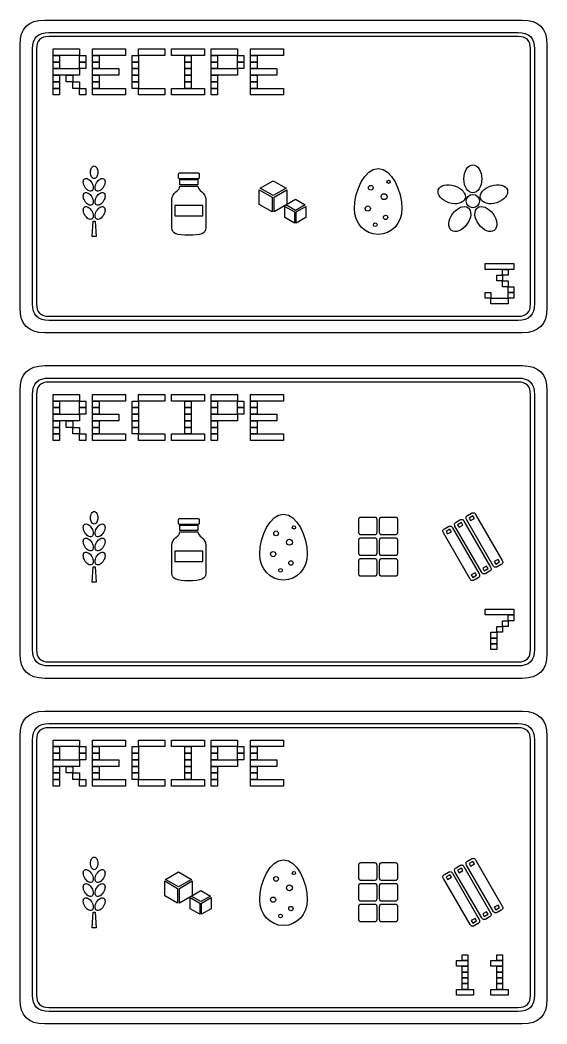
# Model space of a CAD drawing. Extents: x 4 to 272, y 4 to 252.
# Drawn here: x 140 to 204, y 130 to 252 of the extents above; entities that cross this region are included whole.
import ezdxf

# ---------------------------------------------------------------- set-up
doc = ezdxf.new("R2010")
doc.units = 0
doc.layers.add('CUT', color=1, linetype='CONTINUOUS')
doc.layers.add('RASTER', color=7, linetype='CONTINUOUS')

msp = doc.modelspace()

# ---------------------------------------------------------------- linework, layer by layer
at = {"layer": 'CUT'}
for points in [[(140, 249), (140.047, 249.703), (140.188, 250.313), (140.422, 250.828), (140.75, 251.25), (141.172, 251.578), (141.688, 251.813), (142.297, 251.953), (143, 252), (201, 252), (201.703, 251.953), (202.313, 251.813), (202.828, 251.578), (203.25, 251.25), (203.578, 250.828), (203.813, 250.313), (203.953, 249.703), (204, 249), (204, 217), (203.953, 216.297), (203.813, 215.688), (203.578, 215.172), (203.25, 214.75), (202.828, 214.422), (202.313, 214.188), (201.703, 214.047), (201, 214), (143, 214), (142.297, 214.047), (141.688, 214.188), (141.172, 214.422), (140.75, 214.75), (140.422, 215.172), (140.188, 215.688), (140.047, 216.297), (140, 217)], [(140, 207), (140.047, 207.703), (140.188, 208.313), (140.422, 208.828), (140.75, 209.25), (141.172, 209.578), (141.688, 209.813), (142.297, 209.953), (143, 210), (201, 210), (201.703, 209.953), (202.313, 209.813), (202.828, 209.578), (203.25, 209.25), (203.578, 208.828), (203.813, 208.313), (203.953, 207.703), (204, 207), (204, 175), (203.953, 174.297), (203.813, 173.688), (203.578, 173.172), (203.25, 172.75), (202.828, 172.422), (202.313, 172.188), (201.703, 172.047), (201, 172), (143, 172), (142.297, 172.047), (141.688, 172.188), (141.172, 172.422), (140.75, 172.75), (140.422, 173.172), (140.188, 173.688), (140.047, 174.297), (140, 175)], [(140, 165), (140.047, 165.703), (140.188, 166.313), (140.422, 166.828), (140.75, 167.25), (141.172, 167.578), (141.688, 167.813), (142.297, 167.953), (143, 168), (201, 168), (201.703, 167.953), (202.313, 167.813), (202.828, 167.578), (203.25, 167.25), (203.578, 166.828), (203.813, 166.313), (203.953, 165.703), (204, 165), (204, 133), (203.953, 132.297), (203.813, 131.688), (203.578, 131.172), (203.25, 130.75), (202.828, 130.422), (202.313, 130.188), (201.703, 130.047), (201, 130), (143, 130), (142.297, 130.047), (141.688, 130.188), (141.172, 130.422), (140.75, 130.75), (140.422, 131.172), (140.188, 131.688), (140.047, 132.297), (140, 133)]]:
    msp.add_lwpolyline(points, close=True, dxfattribs=at)
at = {"layer": 'RASTER'}
for points in [[(141.5, 248.5), (141.531, 248.969), (141.625, 249.375), (141.781, 249.719), (142, 250), (142.281, 250.219), (142.625, 250.375), (143.031, 250.469), (143.5, 250.5), (200.5, 250.5), (200.969, 250.469), (201.375, 250.375), (201.719, 250.219), (202, 250), (202.219, 249.719), (202.375, 249.375), (202.469, 248.969), (202.5, 248.5), (202.5, 217.5), (202.469, 217.031), (202.375, 216.625), (202.219, 216.281), (202, 216), (201.719, 215.781), (201.375, 215.625), (200.969, 215.531), (200.5, 215.5), (143.5, 215.5), (143.031, 215.531), (142.625, 215.625), (142.281, 215.781), (142, 216), (141.781, 216.281), (141.625, 216.625), (141.531, 217.031), (141.5, 217.5)], [(142, 248.5), (142, 217.5), (142.023, 217.148), (142.094, 216.844), (142.211, 216.586), (142.375, 216.375), (142.586, 216.211), (142.844, 216.094), (143.148, 216.023), (143.5, 216), (200.5, 216), (200.852, 216.023), (201.156, 216.094), (201.414, 216.211), (201.625, 216.375), (201.789, 216.586), (201.906, 216.844), (201.977, 217.148), (202, 217.5), (202, 248.5), (201.977, 248.852), (201.906, 249.156), (201.789, 249.414), (201.625, 249.625), (201.414, 249.789), (201.156, 249.906), (200.852, 249.977), (200.5, 250), (143.5, 250), (143.148, 249.977), (142.844, 249.906), (142.586, 249.789), (142.375, 249.625), (142.211, 249.414), (142.094, 249.156), (142.023, 248.852), (142, 248.5)], [(144, 248.5), (147.2, 248.5), (147.2, 247.7), (144, 247.7)], [(144, 247.7), (144.8, 247.7), (144.8, 246.9), (144, 246.9)], [(147.2, 247.7), (148, 247.7), (148, 246.9), (147.2, 246.9)], [(148.8, 248.5), (152.8, 248.5), (152.8, 247.7), (148.8, 247.7)], [(148.8, 247.7), (149.6, 247.7), (149.6, 246.9), (148.8, 246.9)], [(153.6, 247.7), (154.4, 247.7), (154.4, 246.9), (153.6, 246.9)], [(154.4, 248.5), (157.6, 248.5), (157.6, 247.7), (154.4, 247.7)], [(158.4, 248.5), (162.4, 248.5), (162.4, 247.7), (158.4, 247.7)], [(160, 247.7), (160.8, 247.7), (160.8, 246.9), (160, 246.9)], [(163.2, 248.5), (166.4, 248.5), (166.4, 247.7), (163.2, 247.7)], [(163.2, 247.7), (164, 247.7), (164, 246.9), (163.2, 246.9)], [(166.4, 247.7), (167.2, 247.7), (167.2, 246.9), (166.4, 246.9)], [(168, 248.5), (172, 248.5), (172, 247.7), (168, 247.7)], [(168, 247.7), (168.8, 247.7), (168.8, 246.9), (168, 246.9)], [(144, 246.9), (144.8, 246.9), (144.8, 246.1), (144, 246.1)], [(147.2, 246.9), (148, 246.9), (148, 246.1), (147.2, 246.1)], [(148.8, 246.9), (149.6, 246.9), (149.6, 246.1), (148.8, 246.1)], [(153.6, 246.9), (154.4, 246.9), (154.4, 246.1), (153.6, 246.1)], [(160, 246.9), (160.8, 246.9), (160.8, 246.1), (160, 246.1)], [(163.2, 246.9), (164, 246.9), (164, 246.1), (163.2, 246.1)], [(166.4, 246.9), (167.2, 246.9), (167.2, 246.1), (166.4, 246.1)], [(168, 246.9), (168.8, 246.9), (168.8, 246.1), (168, 246.1)], [(144, 246.1), (147.2, 246.1), (147.2, 245.3), (144, 245.3)], [(144, 245.3), (144.8, 245.3), (144.8, 244.5), (144, 244.5)], [(145.6, 245.3), (146.4, 245.3), (146.4, 244.5), (145.6, 244.5)], [(148.8, 246.1), (152, 246.1), (152, 245.3), (148.8, 245.3)], [(148.8, 245.3), (149.6, 245.3), (149.6, 244.5), (148.8, 244.5)], [(153.6, 246.1), (154.4, 246.1), (154.4, 245.3), (153.6, 245.3)], [(153.6, 245.3), (154.4, 245.3), (154.4, 244.5), (153.6, 244.5)], [(160, 246.1), (160.8, 246.1), (160.8, 245.3), (160, 245.3)], [(160, 245.3), (160.8, 245.3), (160.8, 244.5), (160, 244.5)], [(163.2, 246.1), (166.4, 246.1), (166.4, 245.3), (163.2, 245.3)], [(163.2, 245.3), (164, 245.3), (164, 244.5), (163.2, 244.5)], [(168, 246.1), (171.2, 246.1), (171.2, 245.3), (168, 245.3)], [(168, 245.3), (168.8, 245.3), (168.8, 244.5), (168, 244.5)], [(144, 244.5), (144.8, 244.5), (144.8, 243.7), (144, 243.7)], [(146.4, 244.5), (147.2, 244.5), (147.2, 243.7), (146.4, 243.7)], [(148.8, 244.5), (149.6, 244.5), (149.6, 243.7), (148.8, 243.7)], [(153.6, 244.5), (154.4, 244.5), (154.4, 243.7), (153.6, 243.7)], [(160, 244.5), (160.8, 244.5), (160.8, 243.7), (160, 243.7)], [(163.2, 244.5), (164, 244.5), (164, 243.7), (163.2, 243.7)], [(168, 244.5), (168.8, 244.5), (168.8, 243.7), (168, 243.7)], [(144, 243.7), (144.8, 243.7), (144.8, 242.9), (144, 242.9)], [(147.2, 243.7), (148, 243.7), (148, 242.9), (147.2, 242.9)], [(148.8, 243.7), (152.8, 243.7), (152.8, 242.9), (148.8, 242.9)], [(154.4, 243.7), (157.6, 243.7), (157.6, 242.9), (154.4, 242.9)], [(158.4, 243.7), (162.4, 243.7), (162.4, 242.9), (158.4, 242.9)], [(163.2, 243.7), (164, 243.7), (164, 242.9), (163.2, 242.9)], [(168, 243.7), (172, 243.7), (172, 242.9), (168, 242.9)], [(149.45, 233.51), (149.441, 233.356), (149.415, 233.212), (149.373, 233.082), (149.318, 232.969), (149.252, 232.876), (149.175, 232.805), (149.091, 232.761), (149, 232.745), (148.909, 232.761), (148.825, 232.805), (148.748, 232.876), (148.682, 232.969), (148.627, 233.082), (148.585, 233.212), (148.559, 233.356), (148.55, 233.51), (148.559, 233.664), (148.585, 233.808), (148.627, 233.938), (148.682, 234.051), (148.748, 234.144), (148.825, 234.215), (148.909, 234.259), (149, 234.275), (149.091, 234.259), (149.175, 234.215), (149.252, 234.144), (149.318, 234.051), (149.373, 233.938), (149.415, 233.808), (149.441, 233.664), (149.45, 233.51)], [(196.08, 232.7), (196.058, 232.355), (195.995, 232.034), (195.896, 231.744), (195.764, 231.491), (195.604, 231.282), (195.42, 231.124), (195.218, 231.025), (195, 230.99), (194.782, 231.025), (194.58, 231.124), (194.396, 231.282), (194.236, 231.491), (194.104, 231.744), (194.005, 232.034), (193.942, 232.355), (193.92, 232.7), (193.942, 233.045), (194.005, 233.366), (194.104, 233.656), (194.236, 233.909), (194.396, 234.118), (194.58, 234.276), (194.782, 234.375), (195, 234.41), (195.218, 234.375), (195.42, 234.276), (195.604, 234.118), (195.764, 233.909), (195.896, 233.656), (195.995, 233.366), (196.058, 233.045), (196.08, 232.7)], [(159.24, 233.24), (159.243, 233.282), (159.251, 233.319), (159.265, 233.35), (159.285, 233.375), (159.31, 233.395), (159.341, 233.409), (159.378, 233.417), (159.42, 233.42), (161.58, 233.42), (161.622, 233.417), (161.659, 233.409), (161.69, 233.395), (161.715, 233.375), (161.735, 233.35), (161.749, 233.319), (161.757, 233.282), (161.76, 233.24), (161.76, 232.88), (161.757, 232.838), (161.749, 232.801), (161.735, 232.77), (161.715, 232.745), (161.69, 232.725), (161.659, 232.711), (161.622, 232.703), (161.58, 232.7), (159.42, 232.7), (159.378, 232.703), (159.341, 232.711), (159.31, 232.725), (159.285, 232.745), (159.265, 232.77), (159.251, 232.801), (159.243, 232.838), (159.24, 232.88)], [(183.5, 233.96), (184.089, 233.84), (184.633, 233.504), (185.123, 232.992), (185.548, 232.34), (185.896, 231.587), (186.158, 230.771), (186.323, 229.929), (186.38, 229.1), (186.323, 228.448), (186.158, 227.848), (185.896, 227.312), (185.548, 226.85), (185.123, 226.472), (184.633, 226.189), (184.089, 226.012), (183.5, 225.95), (182.911, 226.012), (182.367, 226.189), (181.877, 226.472), (181.453, 226.85), (181.104, 227.312), (180.842, 227.848), (180.677, 228.448), (180.62, 229.1), (180.677, 229.929), (180.842, 230.771), (181.104, 231.587), (181.453, 232.34), (181.877, 232.992), (182.367, 233.504), (182.911, 233.84), (183.5, 233.96)], [(148.709, 232.228), (148.786, 232.073), (148.841, 231.92), (148.874, 231.771), (148.885, 231.631), (148.874, 231.504), (148.841, 231.394), (148.785, 231.304), (148.708, 231.24), (148.612, 231.205), (148.507, 231.201), (148.395, 231.228), (148.279, 231.281), (148.164, 231.361), (148.051, 231.464), (147.946, 231.588), (147.851, 231.733), (147.774, 231.887), (147.719, 232.04), (147.686, 232.189), (147.675, 232.329), (147.686, 232.456), (147.719, 232.566), (147.775, 232.656), (147.853, 232.72), (147.948, 232.755), (148.053, 232.759), (148.165, 232.732), (148.281, 232.679), (148.396, 232.599), (148.509, 232.496), (148.614, 232.372), (148.709, 232.228)], [(150.149, 231.733), (150.054, 231.588), (149.949, 231.464), (149.836, 231.361), (149.721, 231.281), (149.605, 231.228), (149.493, 231.201), (149.388, 231.205), (149.293, 231.24), (149.215, 231.304), (149.159, 231.394), (149.126, 231.504), (149.115, 231.631), (149.126, 231.771), (149.159, 231.92), (149.214, 232.073), (149.291, 232.228), (149.386, 232.372), (149.491, 232.496), (149.604, 232.599), (149.719, 232.679), (149.835, 232.732), (149.947, 232.759), (150.052, 232.755), (150.148, 232.72), (150.225, 232.656), (150.281, 232.566), (150.314, 232.456), (150.325, 232.329), (150.314, 232.189), (150.281, 232.04), (150.226, 231.887), (150.149, 231.733)], [(159.42, 231.8), (161.58, 231.8), (161.623, 231.612), (161.735, 231.446), (161.893, 231.287), (162.075, 231.125), (162.257, 230.946), (162.415, 230.737), (162.527, 230.486), (162.57, 230.18), (162.57, 226.76), (162.54, 226.515), (162.449, 226.316), (162.295, 226.159), (162.075, 226.04), (161.788, 225.955), (161.431, 225.899), (161.002, 225.869), (160.5, 225.86), (159.998, 225.869), (159.569, 225.899), (159.212, 225.955), (158.925, 226.04), (158.705, 226.159), (158.551, 226.316), (158.46, 226.515), (158.43, 226.76), (158.43, 230.18), (158.473, 230.486), (158.585, 230.737), (158.743, 230.946), (158.925, 231.125), (159.107, 231.287), (159.265, 231.446), (159.377, 231.612), (159.42, 231.8)], [(159.42, 232.61), (161.58, 232.61), (161.58, 231.98), (159.42, 231.98)], [(170.74, 232.466), (172.306, 231.566), (170.74, 230.666), (169.174, 231.566)], [(192.766, 231.861), (193.087, 231.734), (193.373, 231.575), (193.618, 231.391), (193.818, 231.187), (193.967, 230.97), (194.061, 230.747), (194.093, 230.524), (194.058, 230.306), (193.958, 230.11), (193.801, 229.948), (193.594, 229.822), (193.346, 229.734), (193.065, 229.687), (192.758, 229.682), (192.433, 229.722), (192.098, 229.807), (191.777, 229.935), (191.492, 230.094), (191.246, 230.278), (191.046, 230.482), (190.897, 230.698), (190.804, 230.921), (190.772, 231.145), (190.806, 231.363), (190.906, 231.559), (191.064, 231.721), (191.27, 231.847), (191.518, 231.934), (191.8, 231.982), (192.107, 231.986), (192.431, 231.947), (192.766, 231.861)], [(197.902, 229.807), (197.567, 229.722), (197.242, 229.682), (196.935, 229.687), (196.654, 229.734), (196.406, 229.822), (196.199, 229.948), (196.042, 230.11), (195.942, 230.306), (195.907, 230.524), (195.939, 230.747), (196.033, 230.97), (196.182, 231.187), (196.382, 231.391), (196.627, 231.575), (196.913, 231.734), (197.234, 231.861), (197.569, 231.947), (197.893, 231.986), (198.2, 231.982), (198.482, 231.934), (198.73, 231.847), (198.936, 231.721), (199.094, 231.559), (199.194, 231.363), (199.228, 231.145), (199.196, 230.921), (199.103, 230.698), (198.954, 230.482), (198.754, 230.278), (198.508, 230.094), (198.223, 229.935), (197.902, 229.807)], [(148.709, 230.517), (148.786, 230.363), (148.841, 230.21), (148.874, 230.061), (148.885, 229.921), (148.874, 229.794), (148.841, 229.684), (148.785, 229.594), (148.708, 229.53), (148.612, 229.495), (148.507, 229.491), (148.395, 229.518), (148.279, 229.571), (148.164, 229.651), (148.051, 229.754), (147.946, 229.878), (147.851, 230.023), (147.774, 230.177), (147.719, 230.33), (147.686, 230.479), (147.675, 230.619), (147.686, 230.746), (147.719, 230.856), (147.775, 230.946), (147.853, 231.01), (147.948, 231.045), (148.053, 231.049), (148.165, 231.022), (148.281, 230.969), (148.396, 230.889), (148.509, 230.786), (148.614, 230.662), (148.709, 230.517)], [(150.149, 230.023), (150.054, 229.878), (149.949, 229.754), (149.836, 229.651), (149.721, 229.571), (149.605, 229.518), (149.493, 229.491), (149.388, 229.495), (149.293, 229.53), (149.215, 229.594), (149.159, 229.684), (149.126, 229.794), (149.115, 229.921), (149.126, 230.061), (149.159, 230.21), (149.214, 230.363), (149.291, 230.517), (149.386, 230.662), (149.491, 230.786), (149.604, 230.889), (149.719, 230.969), (149.835, 231.022), (149.947, 231.049), (150.052, 231.045), (150.148, 231.01), (150.225, 230.946), (150.281, 230.856), (150.314, 230.746), (150.325, 230.619), (150.314, 230.479), (150.281, 230.33), (150.226, 230.177), (150.149, 230.023)], [(169.064, 231.377), (170.63, 230.477), (170.63, 228.677), (169.064, 229.577)], [(170.85, 230.477), (172.416, 231.377), (172.416, 229.577), (170.85, 228.677)], [(158.79, 229.46), (158.79, 228.2), (162.21, 228.2), (162.21, 229.46), (158.79, 229.46)], [(173.44, 230.216), (174.615, 229.541), (173.44, 228.866), (172.266, 229.541)], [(148.709, 228.808), (148.786, 228.653), (148.841, 228.5), (148.874, 228.351), (148.885, 228.211), (148.874, 228.084), (148.841, 227.974), (148.785, 227.884), (148.708, 227.82), (148.612, 227.785), (148.507, 227.781), (148.395, 227.808), (148.279, 227.861), (148.164, 227.941), (148.051, 228.044), (147.946, 228.168), (147.851, 228.313), (147.774, 228.467), (147.719, 228.62), (147.686, 228.769), (147.675, 228.909), (147.686, 229.036), (147.719, 229.146), (147.775, 229.236), (147.853, 229.3), (147.948, 229.335), (148.053, 229.339), (148.165, 229.312), (148.281, 229.259), (148.396, 229.179), (148.509, 229.076), (148.614, 228.952), (148.709, 228.808)], [(150.149, 228.313), (150.054, 228.168), (149.949, 228.044), (149.836, 227.941), (149.721, 227.861), (149.605, 227.808), (149.493, 227.781), (149.388, 227.785), (149.293, 227.82), (149.215, 227.884), (149.159, 227.974), (149.126, 228.084), (149.115, 228.211), (149.126, 228.351), (149.159, 228.5), (149.214, 228.653), (149.291, 228.808), (149.386, 228.952), (149.491, 229.076), (149.604, 229.179), (149.719, 229.259), (149.835, 229.312), (149.947, 229.339), (150.052, 229.335), (150.148, 229.3), (150.225, 229.236), (150.281, 229.146), (150.314, 229.036), (150.325, 228.909), (150.314, 228.769), (150.281, 228.62), (150.226, 228.467), (150.149, 228.313)], [(172.156, 229.352), (173.33, 228.677), (173.33, 227.327), (172.156, 228.002)], [(173.55, 228.677), (174.724, 229.352), (174.724, 228.002), (173.55, 227.327)], [(192.539, 228.45), (192.76, 228.716), (192.999, 228.939), (193.25, 229.116), (193.506, 229.243), (193.758, 229.318), (193.999, 229.337), (194.222, 229.299), (194.418, 229.199), (194.574, 229.043), (194.679, 228.843), (194.735, 228.608), (194.742, 228.345), (194.699, 228.063), (194.609, 227.769), (194.472, 227.473), (194.287, 227.181), (194.066, 226.915), (193.827, 226.692), (193.576, 226.516), (193.32, 226.389), (193.068, 226.314), (192.827, 226.294), (192.604, 226.332), (192.408, 226.432), (192.252, 226.588), (192.147, 226.788), (192.091, 227.023), (192.084, 227.286), (192.126, 227.569), (192.217, 227.862), (192.354, 228.159), (192.539, 228.45)], [(195.713, 227.181), (195.528, 227.473), (195.391, 227.769), (195.301, 228.063), (195.258, 228.345), (195.265, 228.608), (195.321, 228.843), (195.426, 229.043), (195.582, 229.199), (195.778, 229.299), (196.001, 229.337), (196.242, 229.318), (196.494, 229.243), (196.75, 229.116), (197.001, 228.939), (197.24, 228.716), (197.461, 228.45), (197.646, 228.159), (197.783, 227.862), (197.874, 227.569), (197.916, 227.286), (197.909, 227.023), (197.853, 226.788), (197.748, 226.588), (197.592, 226.432), (197.396, 226.332), (197.173, 226.294), (196.932, 226.314), (196.68, 226.389), (196.424, 226.516), (196.173, 226.692), (195.934, 226.915), (195.713, 227.181)], [(148.865, 227.57), (149.135, 227.57), (149.225, 225.68), (148.775, 225.68)], [(196.5, 222.4), (200, 222.4), (200, 221.7), (196.5, 221.7)], [(197.9, 221), (198.6, 221), (198.6, 220.3), (197.9, 220.3)], [(198.6, 221.7), (199.3, 221.7), (199.3, 221), (198.6, 221)], [(198.6, 220.3), (199.3, 220.3), (199.3, 219.6), (198.6, 219.6)], [(199.3, 219.6), (200, 219.6), (200, 218.9), (199.3, 218.9)], [(196.5, 218.9), (197.2, 218.9), (197.2, 218.2), (196.5, 218.2)], [(199.3, 218.9), (200, 218.9), (200, 218.2), (199.3, 218.2)], [(197.2, 218.2), (199.3, 218.2), (199.3, 217.5), (197.2, 217.5)], [(141.5, 206.5), (141.531, 206.969), (141.625, 207.375), (141.781, 207.719), (142, 208), (142.281, 208.219), (142.625, 208.375), (143.031, 208.469), (143.5, 208.5), (200.5, 208.5), (200.969, 208.469), (201.375, 208.375), (201.719, 208.219), (202, 208), (202.219, 207.719), (202.375, 207.375), (202.469, 206.969), (202.5, 206.5), (202.5, 175.5), (202.469, 175.031), (202.375, 174.625), (202.219, 174.281), (202, 174), (201.719, 173.781), (201.375, 173.625), (200.969, 173.531), (200.5, 173.5), (143.5, 173.5), (143.031, 173.531), (142.625, 173.625), (142.281, 173.781), (142, 174), (141.781, 174.281), (141.625, 174.625), (141.531, 175.031), (141.5, 175.5)], [(142, 206.5), (142, 175.5), (142.023, 175.148), (142.094, 174.844), (142.211, 174.586), (142.375, 174.375), (142.586, 174.211), (142.844, 174.094), (143.148, 174.023), (143.5, 174), (200.5, 174), (200.852, 174.023), (201.156, 174.094), (201.414, 174.211), (201.625, 174.375), (201.789, 174.586), (201.906, 174.844), (201.977, 175.148), (202, 175.5), (202, 206.5), (201.977, 206.852), (201.906, 207.156), (201.789, 207.414), (201.625, 207.625), (201.414, 207.789), (201.156, 207.906), (200.852, 207.977), (200.5, 208), (143.5, 208), (143.148, 207.977), (142.844, 207.906), (142.586, 207.789), (142.375, 207.625), (142.211, 207.414), (142.094, 207.156), (142.023, 206.852), (142, 206.5)], [(144, 206.5), (147.2, 206.5), (147.2, 205.7), (144, 205.7)], [(148.8, 206.5), (152.8, 206.5), (152.8, 205.7), (148.8, 205.7)], [(154.4, 206.5), (157.6, 206.5), (157.6, 205.7), (154.4, 205.7)], [(158.4, 206.5), (162.4, 206.5), (162.4, 205.7), (158.4, 205.7)], [(163.2, 206.5), (166.4, 206.5), (166.4, 205.7), (163.2, 205.7)], [(168, 206.5), (172, 206.5), (172, 205.7), (168, 205.7)], [(144, 205.7), (144.8, 205.7), (144.8, 204.9), (144, 204.9)], [(147.2, 205.7), (148, 205.7), (148, 204.9), (147.2, 204.9)], [(148.8, 205.7), (149.6, 205.7), (149.6, 204.9), (148.8, 204.9)], [(153.6, 205.7), (154.4, 205.7), (154.4, 204.9), (153.6, 204.9)], [(160, 205.7), (160.8, 205.7), (160.8, 204.9), (160, 204.9)], [(163.2, 205.7), (164, 205.7), (164, 204.9), (163.2, 204.9)], [(166.4, 205.7), (167.2, 205.7), (167.2, 204.9), (166.4, 204.9)], [(168, 205.7), (168.8, 205.7), (168.8, 204.9), (168, 204.9)], [(144, 204.9), (144.8, 204.9), (144.8, 204.1), (144, 204.1)], [(144, 204.1), (147.2, 204.1), (147.2, 203.3), (144, 203.3)], [(147.2, 204.9), (148, 204.9), (148, 204.1), (147.2, 204.1)], [(148.8, 204.9), (149.6, 204.9), (149.6, 204.1), (148.8, 204.1)], [(148.8, 204.1), (152, 204.1), (152, 203.3), (148.8, 203.3)], [(153.6, 204.9), (154.4, 204.9), (154.4, 204.1), (153.6, 204.1)], [(153.6, 204.1), (154.4, 204.1), (154.4, 203.3), (153.6, 203.3)], [(160, 204.9), (160.8, 204.9), (160.8, 204.1), (160, 204.1)], [(160, 204.1), (160.8, 204.1), (160.8, 203.3), (160, 203.3)], [(163.2, 204.9), (164, 204.9), (164, 204.1), (163.2, 204.1)], [(163.2, 204.1), (166.4, 204.1), (166.4, 203.3), (163.2, 203.3)], [(166.4, 204.9), (167.2, 204.9), (167.2, 204.1), (166.4, 204.1)], [(168, 204.9), (168.8, 204.9), (168.8, 204.1), (168, 204.1)], [(168, 204.1), (171.2, 204.1), (171.2, 203.3), (168, 203.3)], [(144, 203.3), (144.8, 203.3), (144.8, 202.5), (144, 202.5)], [(145.6, 203.3), (146.4, 203.3), (146.4, 202.5), (145.6, 202.5)], [(148.8, 203.3), (149.6, 203.3), (149.6, 202.5), (148.8, 202.5)], [(153.6, 203.3), (154.4, 203.3), (154.4, 202.5), (153.6, 202.5)], [(160, 203.3), (160.8, 203.3), (160.8, 202.5), (160, 202.5)], [(163.2, 203.3), (164, 203.3), (164, 202.5), (163.2, 202.5)], [(168, 203.3), (168.8, 203.3), (168.8, 202.5), (168, 202.5)], [(144, 202.5), (144.8, 202.5), (144.8, 201.7), (144, 201.7)], [(144, 201.7), (144.8, 201.7), (144.8, 200.9), (144, 200.9)], [(146.4, 202.5), (147.2, 202.5), (147.2, 201.7), (146.4, 201.7)], [(147.2, 201.7), (148, 201.7), (148, 200.9), (147.2, 200.9)], [(148.8, 202.5), (149.6, 202.5), (149.6, 201.7), (148.8, 201.7)], [(148.8, 201.7), (152.8, 201.7), (152.8, 200.9), (148.8, 200.9)], [(153.6, 202.5), (154.4, 202.5), (154.4, 201.7), (153.6, 201.7)], [(154.4, 201.7), (157.6, 201.7), (157.6, 200.9), (154.4, 200.9)], [(158.4, 201.7), (162.4, 201.7), (162.4, 200.9), (158.4, 200.9)], [(160, 202.5), (160.8, 202.5), (160.8, 201.7), (160, 201.7)], [(163.2, 202.5), (164, 202.5), (164, 201.7), (163.2, 201.7)], [(163.2, 201.7), (164, 201.7), (164, 200.9), (163.2, 200.9)], [(168, 202.5), (168.8, 202.5), (168.8, 201.7), (168, 201.7)], [(168, 201.7), (172, 201.7), (172, 200.9), (168, 200.9)], [(149.45, 191.51), (149.441, 191.356), (149.415, 191.212), (149.373, 191.082), (149.318, 190.969), (149.252, 190.876), (149.175, 190.805), (149.091, 190.761), (149, 190.745), (148.909, 190.761), (148.825, 190.805), (148.748, 190.876), (148.682, 190.969), (148.627, 191.082), (148.585, 191.212), (148.559, 191.356), (148.55, 191.51), (148.559, 191.664), (148.585, 191.808), (148.627, 191.938), (148.682, 192.051), (148.748, 192.144), (148.825, 192.215), (148.909, 192.259), (149, 192.275), (149.091, 192.259), (149.175, 192.215), (149.252, 192.144), (149.318, 192.051), (149.373, 191.938), (149.415, 191.808), (149.441, 191.664), (149.45, 191.51)], [(172, 191.96), (172.589, 191.84), (173.133, 191.504), (173.623, 190.992), (174.048, 190.34), (174.396, 189.587), (174.658, 188.771), (174.823, 187.929), (174.88, 187.1), (174.823, 186.448), (174.658, 185.848), (174.396, 185.312), (174.048, 184.85), (173.623, 184.472), (173.133, 184.189), (172.589, 184.012), (172, 183.95), (171.411, 184.012), (170.867, 184.189), (170.377, 184.472), (169.953, 184.85), (169.604, 185.312), (169.342, 185.848), (169.177, 186.448), (169.12, 187.1), (169.177, 187.929), (169.342, 188.771), (169.604, 189.587), (169.953, 190.34), (170.377, 190.992), (170.867, 191.504), (171.411, 191.84), (172, 191.96)], [(181.16, 191.33), (181.164, 191.393), (181.177, 191.448), (181.198, 191.495), (181.228, 191.533), (181.265, 191.562), (181.312, 191.583), (181.367, 191.596), (181.43, 191.6), (183.05, 191.6), (183.113, 191.596), (183.168, 191.583), (183.215, 191.562), (183.253, 191.533), (183.282, 191.495), (183.303, 191.448), (183.316, 191.393), (183.32, 191.33), (183.32, 189.71), (183.316, 189.647), (183.303, 189.592), (183.282, 189.545), (183.252, 189.508), (183.215, 189.478), (183.168, 189.457), (183.113, 189.444), (183.05, 189.44), (181.43, 189.44), (181.367, 189.444), (181.312, 189.457), (181.265, 189.478), (181.228, 189.508), (181.198, 189.545), (181.177, 189.592), (181.164, 189.647), (181.16, 189.71)], [(183.68, 191.33), (183.684, 191.393), (183.697, 191.448), (183.718, 191.495), (183.748, 191.533), (183.785, 191.562), (183.832, 191.583), (183.887, 191.596), (183.95, 191.6), (185.57, 191.6), (185.633, 191.596), (185.688, 191.583), (185.735, 191.562), (185.772, 191.533), (185.802, 191.495), (185.823, 191.448), (185.836, 191.393), (185.84, 191.33), (185.84, 189.71), (185.836, 189.647), (185.823, 189.592), (185.802, 189.545), (185.773, 189.508), (185.735, 189.478), (185.688, 189.457), (185.633, 189.444), (185.57, 189.44), (183.95, 189.44), (183.887, 189.444), (183.832, 189.457), (183.785, 189.478), (183.748, 189.508), (183.718, 189.545), (183.697, 189.592), (183.684, 189.647), (183.68, 189.71)], [(194.237, 191.301), (194.2, 191.377), (194.178, 191.449), (194.172, 191.516), (194.18, 191.58), (194.204, 191.639), (194.244, 191.694), (194.299, 191.746), (194.369, 191.793), (194.837, 192.063), (194.913, 192.1), (194.984, 192.122), (195.052, 192.129), (195.116, 192.12), (195.175, 192.096), (195.23, 192.056), (195.281, 192.001), (195.329, 191.931), (198.569, 186.319), (198.606, 186.243), (198.628, 186.171), (198.634, 186.104), (198.626, 186.04), (198.601, 185.981), (198.562, 185.926), (198.507, 185.874), (198.437, 185.827), (197.969, 185.557), (197.893, 185.52), (197.821, 185.498), (197.754, 185.491), (197.69, 185.5), (197.631, 185.524), (197.576, 185.564), (197.524, 185.619), (197.477, 185.689)], [(194.549, 191.481), (194.729, 191.169), (195.197, 191.439), (195.017, 191.751), (194.549, 191.481)], [(148.709, 190.228), (148.786, 190.073), (148.841, 189.92), (148.874, 189.771), (148.885, 189.631), (148.874, 189.504), (148.841, 189.394), (148.785, 189.304), (148.708, 189.24), (148.612, 189.205), (148.507, 189.201), (148.395, 189.228), (148.279, 189.281), (148.164, 189.361), (148.051, 189.464), (147.946, 189.588), (147.851, 189.733), (147.774, 189.887), (147.719, 190.04), (147.686, 190.189), (147.675, 190.329), (147.686, 190.456), (147.719, 190.566), (147.775, 190.656), (147.853, 190.72), (147.948, 190.755), (148.053, 190.759), (148.165, 190.732), (148.281, 190.679), (148.396, 190.599), (148.509, 190.496), (148.614, 190.372), (148.709, 190.228)], [(150.149, 189.733), (150.054, 189.588), (149.949, 189.464), (149.836, 189.361), (149.721, 189.281), (149.605, 189.228), (149.493, 189.201), (149.388, 189.205), (149.293, 189.24), (149.215, 189.304), (149.159, 189.394), (149.126, 189.504), (149.115, 189.631), (149.126, 189.771), (149.159, 189.92), (149.214, 190.073), (149.291, 190.228), (149.386, 190.372), (149.491, 190.496), (149.604, 190.599), (149.719, 190.679), (149.835, 190.732), (149.947, 190.759), (150.052, 190.755), (150.148, 190.72), (150.225, 190.656), (150.281, 190.566), (150.314, 190.456), (150.325, 190.329), (150.314, 190.189), (150.281, 190.04), (150.226, 189.887), (150.149, 189.733)], [(159.24, 191.24), (159.243, 191.282), (159.251, 191.319), (159.265, 191.35), (159.285, 191.375), (159.31, 191.395), (159.341, 191.409), (159.378, 191.417), (159.42, 191.42), (161.58, 191.42), (161.622, 191.417), (161.659, 191.409), (161.69, 191.395), (161.715, 191.375), (161.735, 191.35), (161.749, 191.319), (161.757, 191.282), (161.76, 191.24), (161.76, 190.88), (161.757, 190.838), (161.749, 190.801), (161.735, 190.77), (161.715, 190.745), (161.69, 190.725), (161.659, 190.711), (161.622, 190.703), (161.58, 190.7), (159.42, 190.7), (159.378, 190.703), (159.341, 190.711), (159.31, 190.725), (159.285, 190.745), (159.265, 190.77), (159.251, 190.801), (159.243, 190.838), (159.24, 190.88)], [(159.42, 190.61), (161.58, 190.61), (161.58, 189.98), (159.42, 189.98)], [(191.431, 189.681), (191.394, 189.757), (191.372, 189.829), (191.366, 189.896), (191.374, 189.96), (191.399, 190.019), (191.438, 190.074), (191.493, 190.126), (191.563, 190.173), (192.031, 190.443), (192.107, 190.48), (192.179, 190.502), (192.246, 190.509), (192.31, 190.5), (192.369, 190.476), (192.424, 190.436), (192.476, 190.381), (192.523, 190.311), (195.763, 184.699), (195.8, 184.623), (195.822, 184.551), (195.828, 184.484), (195.82, 184.42), (195.796, 184.361), (195.756, 184.306), (195.701, 184.254), (195.631, 184.207), (195.163, 183.937), (195.087, 183.9), (195.016, 183.878), (194.948, 183.871), (194.884, 183.88), (194.825, 183.904), (194.77, 183.944), (194.719, 183.999), (194.671, 184.069)], [(192.834, 190.491), (192.797, 190.567), (192.775, 190.639), (192.769, 190.706), (192.777, 190.77), (192.802, 190.829), (192.841, 190.884), (192.896, 190.936), (192.966, 190.983), (193.434, 191.253), (193.51, 191.29), (193.581, 191.312), (193.649, 191.319), (193.713, 191.31), (193.772, 191.286), (193.827, 191.246), (193.879, 191.191), (193.926, 191.121), (197.166, 185.509), (197.203, 185.433), (197.225, 185.361), (197.231, 185.294), (197.223, 185.23), (197.198, 185.171), (197.159, 185.116), (197.104, 185.064), (197.034, 185.017), (196.566, 184.747), (196.49, 184.71), (196.419, 184.688), (196.351, 184.681), (196.287, 184.69), (196.228, 184.714), (196.173, 184.754), (196.121, 184.809), (196.074, 184.879)], [(193.146, 190.671), (193.326, 190.359), (193.794, 190.629), (193.614, 190.941), (193.146, 190.671)], [(159.42, 189.8), (161.58, 189.8), (161.623, 189.612), (161.735, 189.446), (161.893, 189.287), (162.075, 189.125), (162.257, 188.946), (162.415, 188.737), (162.527, 188.486), (162.57, 188.18), (162.57, 184.76), (162.54, 184.515), (162.449, 184.316), (162.295, 184.159), (162.075, 184.04), (161.788, 183.955), (161.431, 183.899), (161.002, 183.869), (160.5, 183.86), (159.998, 183.869), (159.569, 183.899), (159.212, 183.955), (158.925, 184.04), (158.705, 184.159), (158.551, 184.316), (158.46, 184.515), (158.43, 184.76), (158.43, 188.18), (158.473, 188.486), (158.585, 188.737), (158.743, 188.946), (158.925, 189.125), (159.107, 189.287), (159.265, 189.446), (159.377, 189.612), (159.42, 189.8)], [(191.743, 189.861), (191.923, 189.549), (192.391, 189.819), (192.211, 190.131), (191.743, 189.861)], [(148.709, 188.517), (148.786, 188.363), (148.841, 188.21), (148.874, 188.061), (148.885, 187.921), (148.874, 187.794), (148.841, 187.684), (148.785, 187.594), (148.708, 187.53), (148.612, 187.495), (148.507, 187.491), (148.395, 187.518), (148.279, 187.571), (148.164, 187.651), (148.051, 187.754), (147.946, 187.878), (147.851, 188.023), (147.774, 188.177), (147.719, 188.33), (147.686, 188.479), (147.675, 188.619), (147.686, 188.746), (147.719, 188.856), (147.775, 188.946), (147.853, 189.01), (147.948, 189.045), (148.053, 189.049), (148.165, 189.022), (148.281, 188.969), (148.396, 188.889), (148.509, 188.786), (148.614, 188.662), (148.709, 188.517)], [(150.149, 188.023), (150.054, 187.878), (149.949, 187.754), (149.836, 187.651), (149.721, 187.571), (149.605, 187.518), (149.493, 187.491), (149.388, 187.495), (149.293, 187.53), (149.215, 187.594), (149.159, 187.684), (149.126, 187.794), (149.115, 187.921), (149.126, 188.061), (149.159, 188.21), (149.214, 188.363), (149.291, 188.517), (149.386, 188.662), (149.491, 188.786), (149.604, 188.889), (149.719, 188.969), (149.835, 189.022), (149.947, 189.049), (150.052, 189.045), (150.148, 189.01), (150.225, 188.946), (150.281, 188.856), (150.314, 188.746), (150.325, 188.619), (150.314, 188.479), (150.281, 188.33), (150.226, 188.177), (150.149, 188.023)], [(181.16, 188.81), (181.164, 188.873), (181.177, 188.928), (181.198, 188.975), (181.228, 189.013), (181.265, 189.042), (181.312, 189.063), (181.367, 189.076), (181.43, 189.08), (183.05, 189.08), (183.113, 189.076), (183.168, 189.063), (183.215, 189.042), (183.253, 189.013), (183.282, 188.975), (183.303, 188.928), (183.316, 188.873), (183.32, 188.81), (183.32, 187.19), (183.316, 187.127), (183.303, 187.072), (183.282, 187.025), (183.252, 186.988), (183.215, 186.958), (183.168, 186.937), (183.113, 186.924), (183.05, 186.92), (181.43, 186.92), (181.367, 186.924), (181.312, 186.937), (181.265, 186.958), (181.228, 186.988), (181.198, 187.025), (181.177, 187.072), (181.164, 187.127), (181.16, 187.19)], [(183.68, 188.81), (183.684, 188.873), (183.697, 188.928), (183.718, 188.975), (183.748, 189.013), (183.785, 189.042), (183.832, 189.063), (183.887, 189.076), (183.95, 189.08), (185.57, 189.08), (185.633, 189.076), (185.688, 189.063), (185.735, 189.042), (185.772, 189.013), (185.802, 188.975), (185.823, 188.928), (185.836, 188.873), (185.84, 188.81), (185.84, 187.19), (185.836, 187.127), (185.823, 187.072), (185.802, 187.025), (185.773, 186.988), (185.735, 186.958), (185.688, 186.937), (185.633, 186.924), (185.57, 186.92), (183.95, 186.92), (183.887, 186.924), (183.832, 186.937), (183.785, 186.958), (183.748, 186.988), (183.718, 187.025), (183.697, 187.072), (183.684, 187.127), (183.68, 187.19)], [(148.709, 186.808), (148.786, 186.653), (148.841, 186.5), (148.874, 186.351), (148.885, 186.211), (148.874, 186.084), (148.841, 185.974), (148.785, 185.884), (148.708, 185.82), (148.612, 185.785), (148.507, 185.781), (148.395, 185.808), (148.279, 185.861), (148.164, 185.941), (148.051, 186.044), (147.946, 186.168), (147.851, 186.313), (147.774, 186.467), (147.719, 186.62), (147.686, 186.769), (147.675, 186.909), (147.686, 187.036), (147.719, 187.146), (147.775, 187.236), (147.853, 187.3), (147.948, 187.335), (148.053, 187.339), (148.165, 187.312), (148.281, 187.259), (148.396, 187.179), (148.509, 187.076), (148.614, 186.952), (148.709, 186.808)], [(150.149, 186.313), (150.054, 186.168), (149.949, 186.044), (149.836, 185.941), (149.721, 185.861), (149.605, 185.808), (149.493, 185.781), (149.388, 185.785), (149.293, 185.82), (149.215, 185.884), (149.159, 185.974), (149.126, 186.084), (149.115, 186.211), (149.126, 186.351), (149.159, 186.5), (149.214, 186.653), (149.291, 186.808), (149.386, 186.952), (149.491, 187.076), (149.604, 187.179), (149.719, 187.259), (149.835, 187.312), (149.947, 187.339), (150.052, 187.335), (150.148, 187.3), (150.225, 187.236), (150.281, 187.146), (150.314, 187.036), (150.325, 186.909), (150.314, 186.769), (150.281, 186.62), (150.226, 186.467), (150.149, 186.313)], [(158.79, 187.46), (158.79, 186.2), (162.21, 186.2), (162.21, 187.46), (158.79, 187.46)], [(148.865, 185.57), (149.135, 185.57), (149.225, 183.68), (148.775, 183.68)], [(181.16, 186.29), (181.164, 186.353), (181.177, 186.408), (181.198, 186.455), (181.228, 186.493), (181.265, 186.522), (181.312, 186.543), (181.367, 186.556), (181.43, 186.56), (183.05, 186.56), (183.113, 186.556), (183.168, 186.543), (183.215, 186.522), (183.253, 186.493), (183.282, 186.455), (183.303, 186.408), (183.316, 186.353), (183.32, 186.29), (183.32, 184.67), (183.316, 184.607), (183.303, 184.552), (183.282, 184.505), (183.252, 184.468), (183.215, 184.438), (183.168, 184.417), (183.113, 184.404), (183.05, 184.4), (181.43, 184.4), (181.367, 184.404), (181.312, 184.417), (181.265, 184.438), (181.228, 184.468), (181.198, 184.505), (181.177, 184.552), (181.164, 184.607), (181.16, 184.67)], [(183.68, 186.29), (183.684, 186.353), (183.697, 186.408), (183.718, 186.455), (183.748, 186.493), (183.785, 186.522), (183.832, 186.543), (183.887, 186.556), (183.95, 186.56), (185.57, 186.56), (185.633, 186.556), (185.688, 186.543), (185.735, 186.522), (185.772, 186.493), (185.802, 186.455), (185.823, 186.408), (185.836, 186.353), (185.84, 186.29), (185.84, 184.67), (185.836, 184.607), (185.823, 184.552), (185.802, 184.505), (185.773, 184.468), (185.735, 184.438), (185.688, 184.417), (185.633, 184.404), (185.57, 184.4), (183.95, 184.4), (183.887, 184.404), (183.832, 184.417), (183.785, 184.438), (183.748, 184.468), (183.718, 184.505), (183.697, 184.552), (183.684, 184.607), (183.68, 184.67)], [(196.206, 185.371), (196.386, 185.059), (196.854, 185.329), (196.674, 185.641), (196.206, 185.371)], [(197.609, 186.181), (197.789, 185.869), (198.257, 186.139), (198.077, 186.451), (197.609, 186.181)], [(194.803, 184.561), (194.983, 184.249), (195.451, 184.519), (195.271, 184.831), (194.803, 184.561)], [(196.5, 180.4), (200, 180.4), (200, 179.7), (196.5, 179.7)], [(199.3, 179.7), (200, 179.7), (200, 179), (199.3, 179)], [(197.9, 178.3), (198.6, 178.3), (198.6, 177.6), (197.9, 177.6)], [(198.6, 179), (199.3, 179), (199.3, 178.3), (198.6, 178.3)], [(197.2, 177.6), (197.9, 177.6), (197.9, 176.9), (197.2, 176.9)], [(197.2, 176.9), (197.9, 176.9), (197.9, 176.2), (197.2, 176.2)], [(197.2, 176.2), (197.9, 176.2), (197.9, 175.5), (197.2, 175.5)], [(141.5, 164.5), (141.531, 164.969), (141.625, 165.375), (141.781, 165.719), (142, 166), (142.281, 166.219), (142.625, 166.375), (143.031, 166.469), (143.5, 166.5), (200.5, 166.5), (200.969, 166.469), (201.375, 166.375), (201.719, 166.219), (202, 166), (202.219, 165.719), (202.375, 165.375), (202.469, 164.969), (202.5, 164.5), (202.5, 133.5), (202.469, 133.031), (202.375, 132.625), (202.219, 132.281), (202, 132), (201.719, 131.781), (201.375, 131.625), (200.969, 131.531), (200.5, 131.5), (143.5, 131.5), (143.031, 131.531), (142.625, 131.625), (142.281, 131.781), (142, 132), (141.781, 132.281), (141.625, 132.625), (141.531, 133.031), (141.5, 133.5)], [(142, 164.5), (142, 133.5), (142.023, 133.148), (142.094, 132.844), (142.211, 132.586), (142.375, 132.375), (142.586, 132.211), (142.844, 132.094), (143.148, 132.023), (143.5, 132), (200.5, 132), (200.852, 132.023), (201.156, 132.094), (201.414, 132.211), (201.625, 132.375), (201.789, 132.586), (201.906, 132.844), (201.977, 133.148), (202, 133.5), (202, 164.5), (201.977, 164.852), (201.906, 165.156), (201.789, 165.414), (201.625, 165.625), (201.414, 165.789), (201.156, 165.906), (200.852, 165.977), (200.5, 166), (143.5, 166), (143.148, 165.977), (142.844, 165.906), (142.586, 165.789), (142.375, 165.625), (142.211, 165.414), (142.094, 165.156), (142.023, 164.852), (142, 164.5)], [(144, 164.5), (147.2, 164.5), (147.2, 163.7), (144, 163.7)], [(144, 163.7), (144.8, 163.7), (144.8, 162.9), (144, 162.9)], [(147.2, 163.7), (148, 163.7), (148, 162.9), (147.2, 162.9)], [(148.8, 164.5), (152.8, 164.5), (152.8, 163.7), (148.8, 163.7)], [(148.8, 163.7), (149.6, 163.7), (149.6, 162.9), (148.8, 162.9)], [(153.6, 163.7), (154.4, 163.7), (154.4, 162.9), (153.6, 162.9)], [(154.4, 164.5), (157.6, 164.5), (157.6, 163.7), (154.4, 163.7)], [(158.4, 164.5), (162.4, 164.5), (162.4, 163.7), (158.4, 163.7)], [(160, 163.7), (160.8, 163.7), (160.8, 162.9), (160, 162.9)], [(163.2, 164.5), (166.4, 164.5), (166.4, 163.7), (163.2, 163.7)], [(163.2, 163.7), (164, 163.7), (164, 162.9), (163.2, 162.9)], [(166.4, 163.7), (167.2, 163.7), (167.2, 162.9), (166.4, 162.9)], [(168, 164.5), (172, 164.5), (172, 163.7), (168, 163.7)], [(168, 163.7), (168.8, 163.7), (168.8, 162.9), (168, 162.9)], [(144, 162.9), (144.8, 162.9), (144.8, 162.1), (144, 162.1)], [(147.2, 162.9), (148, 162.9), (148, 162.1), (147.2, 162.1)], [(148.8, 162.9), (149.6, 162.9), (149.6, 162.1), (148.8, 162.1)], [(153.6, 162.9), (154.4, 162.9), (154.4, 162.1), (153.6, 162.1)], [(160, 162.9), (160.8, 162.9), (160.8, 162.1), (160, 162.1)], [(163.2, 162.9), (164, 162.9), (164, 162.1), (163.2, 162.1)], [(166.4, 162.9), (167.2, 162.9), (167.2, 162.1), (166.4, 162.1)], [(168, 162.9), (168.8, 162.9), (168.8, 162.1), (168, 162.1)], [(144, 162.1), (147.2, 162.1), (147.2, 161.3), (144, 161.3)], [(144, 161.3), (144.8, 161.3), (144.8, 160.5), (144, 160.5)], [(145.6, 161.3), (146.4, 161.3), (146.4, 160.5), (145.6, 160.5)], [(148.8, 162.1), (152, 162.1), (152, 161.3), (148.8, 161.3)], [(148.8, 161.3), (149.6, 161.3), (149.6, 160.5), (148.8, 160.5)], [(153.6, 162.1), (154.4, 162.1), (154.4, 161.3), (153.6, 161.3)], [(153.6, 161.3), (154.4, 161.3), (154.4, 160.5), (153.6, 160.5)], [(160, 162.1), (160.8, 162.1), (160.8, 161.3), (160, 161.3)], [(160, 161.3), (160.8, 161.3), (160.8, 160.5), (160, 160.5)], [(163.2, 162.1), (166.4, 162.1), (166.4, 161.3), (163.2, 161.3)], [(163.2, 161.3), (164, 161.3), (164, 160.5), (163.2, 160.5)], [(168, 162.1), (171.2, 162.1), (171.2, 161.3), (168, 161.3)], [(168, 161.3), (168.8, 161.3), (168.8, 160.5), (168, 160.5)], [(144, 160.5), (144.8, 160.5), (144.8, 159.7), (144, 159.7)], [(146.4, 160.5), (147.2, 160.5), (147.2, 159.7), (146.4, 159.7)], [(148.8, 160.5), (149.6, 160.5), (149.6, 159.7), (148.8, 159.7)], [(153.6, 160.5), (154.4, 160.5), (154.4, 159.7), (153.6, 159.7)], [(160, 160.5), (160.8, 160.5), (160.8, 159.7), (160, 159.7)], [(163.2, 160.5), (164, 160.5), (164, 159.7), (163.2, 159.7)], [(168, 160.5), (168.8, 160.5), (168.8, 159.7), (168, 159.7)], [(144, 159.7), (144.8, 159.7), (144.8, 158.9), (144, 158.9)], [(147.2, 159.7), (148, 159.7), (148, 158.9), (147.2, 158.9)], [(148.8, 159.7), (152.8, 159.7), (152.8, 158.9), (148.8, 158.9)], [(154.4, 159.7), (157.6, 159.7), (157.6, 158.9), (154.4, 158.9)], [(158.4, 159.7), (162.4, 159.7), (162.4, 158.9), (158.4, 158.9)], [(163.2, 159.7), (164, 159.7), (164, 158.9), (163.2, 158.9)], [(168, 159.7), (172, 159.7), (172, 158.9), (168, 158.9)], [(149.45, 149.51), (149.441, 149.356), (149.415, 149.212), (149.373, 149.082), (149.318, 148.969), (149.252, 148.876), (149.175, 148.805), (149.091, 148.761), (149, 148.745), (148.909, 148.761), (148.825, 148.805), (148.748, 148.876), (148.682, 148.969), (148.627, 149.082), (148.585, 149.212), (148.559, 149.356), (148.55, 149.51), (148.559, 149.664), (148.585, 149.808), (148.627, 149.938), (148.682, 150.051), (148.748, 150.144), (148.825, 150.215), (148.909, 150.259), (149, 150.275), (149.091, 150.259), (149.175, 150.215), (149.252, 150.144), (149.318, 150.051), (149.373, 149.938), (149.415, 149.808), (149.441, 149.664), (149.45, 149.51)], [(194.237, 149.301), (194.2, 149.377), (194.178, 149.449), (194.172, 149.516), (194.18, 149.58), (194.204, 149.639), (194.244, 149.694), (194.299, 149.746), (194.369, 149.793), (194.837, 150.063), (194.913, 150.1), (194.984, 150.122), (195.052, 150.129), (195.116, 150.12), (195.175, 150.096), (195.23, 150.056), (195.281, 150.001), (195.329, 149.931), (198.569, 144.319), (198.606, 144.243), (198.628, 144.171), (198.634, 144.104), (198.626, 144.04), (198.601, 143.981), (198.562, 143.926), (198.507, 143.874), (198.437, 143.827), (197.969, 143.557), (197.893, 143.52), (197.821, 143.498), (197.754, 143.491), (197.69, 143.5), (197.631, 143.524), (197.576, 143.564), (197.524, 143.619), (197.477, 143.689)], [(172, 149.96), (172.589, 149.84), (173.133, 149.504), (173.623, 148.992), (174.048, 148.34), (174.396, 147.587), (174.658, 146.771), (174.823, 145.929), (174.88, 145.1), (174.823, 144.448), (174.658, 143.848), (174.396, 143.312), (174.048, 142.85), (173.623, 142.472), (173.133, 142.189), (172.589, 142.012), (172, 141.95), (171.411, 142.012), (170.867, 142.189), (170.377, 142.472), (169.953, 142.85), (169.604, 143.312), (169.342, 143.848), (169.177, 144.448), (169.12, 145.1), (169.177, 145.929), (169.342, 146.771), (169.604, 147.587), (169.953, 148.34), (170.377, 148.992), (170.867, 149.504), (171.411, 149.84), (172, 149.96)], [(181.16, 149.33), (181.164, 149.393), (181.177, 149.448), (181.198, 149.495), (181.228, 149.532), (181.265, 149.562), (181.312, 149.583), (181.367, 149.596), (181.43, 149.6), (183.05, 149.6), (183.113, 149.596), (183.168, 149.583), (183.215, 149.562), (183.253, 149.533), (183.282, 149.495), (183.303, 149.448), (183.316, 149.393), (183.32, 149.33), (183.32, 147.71), (183.316, 147.647), (183.303, 147.592), (183.282, 147.545), (183.252, 147.508), (183.215, 147.478), (183.168, 147.457), (183.113, 147.444), (183.05, 147.44), (181.43, 147.44), (181.367, 147.444), (181.312, 147.457), (181.265, 147.478), (181.228, 147.508), (181.198, 147.545), (181.177, 147.592), (181.164, 147.647), (181.16, 147.71)], [(183.68, 149.33), (183.684, 149.393), (183.697, 149.448), (183.718, 149.495), (183.748, 149.532), (183.785, 149.562), (183.832, 149.583), (183.887, 149.596), (183.95, 149.6), (185.57, 149.6), (185.633, 149.596), (185.688, 149.583), (185.735, 149.562), (185.772, 149.533), (185.802, 149.495), (185.823, 149.448), (185.836, 149.393), (185.84, 149.33), (185.84, 147.71), (185.836, 147.647), (185.823, 147.592), (185.802, 147.545), (185.773, 147.508), (185.735, 147.478), (185.688, 147.457), (185.633, 147.444), (185.57, 147.44), (183.95, 147.44), (183.887, 147.444), (183.832, 147.457), (183.785, 147.478), (183.748, 147.508), (183.718, 147.545), (183.697, 147.592), (183.684, 147.647), (183.68, 147.71)], [(192.834, 148.491), (192.797, 148.567), (192.775, 148.639), (192.769, 148.706), (192.777, 148.77), (192.802, 148.829), (192.841, 148.884), (192.896, 148.936), (192.966, 148.983), (193.434, 149.253), (193.51, 149.29), (193.581, 149.312), (193.649, 149.319), (193.713, 149.31), (193.772, 149.286), (193.827, 149.246), (193.879, 149.191), (193.926, 149.121), (197.166, 143.509), (197.203, 143.433), (197.225, 143.361), (197.231, 143.294), (197.223, 143.23), (197.198, 143.171), (197.159, 143.116), (197.104, 143.064), (197.034, 143.017), (196.566, 142.747), (196.49, 142.71), (196.419, 142.688), (196.351, 142.681), (196.287, 142.69), (196.228, 142.714), (196.173, 142.754), (196.121, 142.809), (196.074, 142.879)], [(193.146, 148.671), (193.326, 148.359), (193.794, 148.629), (193.614, 148.941), (193.146, 148.671)], [(194.549, 149.481), (194.729, 149.169), (195.197, 149.439), (195.017, 149.751), (194.549, 149.481)], [(148.709, 148.228), (148.786, 148.073), (148.841, 147.92), (148.874, 147.771), (148.885, 147.631), (148.874, 147.504), (148.841, 147.394), (148.785, 147.304), (148.708, 147.24), (148.612, 147.205), (148.507, 147.201), (148.395, 147.228), (148.279, 147.281), (148.164, 147.361), (148.051, 147.464), (147.946, 147.588), (147.851, 147.733), (147.774, 147.887), (147.719, 148.04), (147.686, 148.189), (147.675, 148.329), (147.686, 148.456), (147.719, 148.566), (147.775, 148.656), (147.853, 148.72), (147.948, 148.755), (148.053, 148.759), (148.165, 148.732), (148.281, 148.679), (148.396, 148.599), (148.509, 148.496), (148.614, 148.372), (148.709, 148.228)], [(150.149, 147.733), (150.054, 147.588), (149.949, 147.464), (149.836, 147.361), (149.721, 147.281), (149.605, 147.228), (149.493, 147.201), (149.388, 147.205), (149.293, 147.24), (149.215, 147.304), (149.159, 147.394), (149.126, 147.504), (149.115, 147.631), (149.126, 147.771), (149.159, 147.92), (149.214, 148.073), (149.291, 148.228), (149.386, 148.372), (149.491, 148.496), (149.604, 148.599), (149.719, 148.679), (149.835, 148.732), (149.947, 148.759), (150.052, 148.755), (150.148, 148.72), (150.225, 148.656), (150.281, 148.566), (150.314, 148.456), (150.325, 148.329), (150.314, 148.189), (150.281, 148.04), (150.226, 147.887), (150.149, 147.733)], [(159.24, 148.466), (160.806, 147.566), (159.24, 146.666), (157.674, 147.566)], [(191.431, 147.681), (191.394, 147.757), (191.372, 147.829), (191.366, 147.896), (191.374, 147.96), (191.399, 148.019), (191.438, 148.074), (191.493, 148.126), (191.563, 148.173), (192.031, 148.443), (192.107, 148.48), (192.179, 148.502), (192.246, 148.509), (192.31, 148.5), (192.369, 148.476), (192.424, 148.436), (192.476, 148.381), (192.523, 148.311), (195.763, 142.699), (195.8, 142.623), (195.822, 142.551), (195.828, 142.484), (195.82, 142.42), (195.796, 142.361), (195.756, 142.306), (195.701, 142.254), (195.631, 142.207), (195.163, 141.937), (195.087, 141.9), (195.016, 141.878), (194.948, 141.871), (194.884, 141.88), (194.825, 141.904), (194.77, 141.944), (194.719, 141.999), (194.671, 142.069)], [(191.743, 147.861), (191.923, 147.549), (192.391, 147.819), (192.211, 148.131), (191.743, 147.861)], [(148.709, 146.517), (148.786, 146.363), (148.841, 146.21), (148.874, 146.061), (148.885, 145.921), (148.874, 145.794), (148.841, 145.684), (148.785, 145.594), (148.708, 145.53), (148.612, 145.495), (148.507, 145.491), (148.395, 145.518), (148.279, 145.571), (148.164, 145.651), (148.051, 145.754), (147.946, 145.878), (147.851, 146.023), (147.774, 146.177), (147.719, 146.33), (147.686, 146.479), (147.675, 146.619), (147.686, 146.746), (147.719, 146.856), (147.775, 146.946), (147.853, 147.01), (147.948, 147.045), (148.053, 147.049), (148.165, 147.022), (148.281, 146.969), (148.396, 146.889), (148.509, 146.786), (148.614, 146.662), (148.709, 146.517)], [(150.149, 146.023), (150.054, 145.878), (149.949, 145.754), (149.836, 145.651), (149.721, 145.571), (149.605, 145.518), (149.493, 145.491), (149.388, 145.495), (149.293, 145.53), (149.215, 145.594), (149.159, 145.684), (149.126, 145.794), (149.115, 145.921), (149.126, 146.061), (149.159, 146.21), (149.214, 146.363), (149.291, 146.517), (149.386, 146.662), (149.491, 146.786), (149.604, 146.889), (149.719, 146.969), (149.835, 147.022), (149.947, 147.049), (150.052, 147.045), (150.148, 147.01), (150.225, 146.946), (150.281, 146.856), (150.314, 146.746), (150.325, 146.619), (150.314, 146.479), (150.281, 146.33), (150.226, 146.177), (150.149, 146.023)], [(157.564, 147.377), (159.13, 146.477), (159.13, 144.677), (157.564, 145.577)], [(159.35, 146.477), (160.916, 147.377), (160.916, 145.577), (159.35, 144.677)], [(181.16, 146.81), (181.164, 146.873), (181.177, 146.928), (181.198, 146.975), (181.228, 147.013), (181.265, 147.042), (181.312, 147.063), (181.367, 147.076), (181.43, 147.08), (183.05, 147.08), (183.113, 147.076), (183.168, 147.063), (183.215, 147.042), (183.253, 147.013), (183.282, 146.975), (183.303, 146.928), (183.316, 146.873), (183.32, 146.81), (183.32, 145.19), (183.316, 145.127), (183.303, 145.072), (183.282, 145.025), (183.252, 144.988), (183.215, 144.958), (183.168, 144.937), (183.113, 144.924), (183.05, 144.92), (181.43, 144.92), (181.367, 144.924), (181.312, 144.937), (181.265, 144.958), (181.228, 144.988), (181.198, 145.025), (181.177, 145.072), (181.164, 145.127), (181.16, 145.19)], [(183.68, 146.81), (183.684, 146.873), (183.697, 146.928), (183.718, 146.975), (183.748, 147.013), (183.785, 147.042), (183.832, 147.063), (183.887, 147.076), (183.95, 147.08), (185.57, 147.08), (185.633, 147.076), (185.688, 147.063), (185.735, 147.042), (185.772, 147.013), (185.802, 146.975), (185.823, 146.928), (185.836, 146.873), (185.84, 146.81), (185.84, 145.19), (185.836, 145.127), (185.823, 145.072), (185.802, 145.025), (185.773, 144.988), (185.735, 144.958), (185.688, 144.937), (185.633, 144.924), (185.57, 144.92), (183.95, 144.92), (183.887, 144.924), (183.832, 144.937), (183.785, 144.958), (183.748, 144.988), (183.718, 145.025), (183.697, 145.072), (183.684, 145.127), (183.68, 145.19)], [(148.709, 144.808), (148.786, 144.653), (148.841, 144.5), (148.874, 144.351), (148.885, 144.211), (148.874, 144.084), (148.841, 143.974), (148.785, 143.884), (148.708, 143.82), (148.612, 143.785), (148.507, 143.781), (148.395, 143.808), (148.279, 143.861), (148.164, 143.941), (148.051, 144.044), (147.946, 144.168), (147.851, 144.313), (147.774, 144.467), (147.719, 144.62), (147.686, 144.769), (147.675, 144.909), (147.686, 145.036), (147.719, 145.146), (147.775, 145.236), (147.853, 145.3), (147.948, 145.335), (148.053, 145.339), (148.165, 145.312), (148.281, 145.259), (148.396, 145.179), (148.509, 145.076), (148.614, 144.952), (148.709, 144.808)], [(150.149, 144.313), (150.054, 144.168), (149.949, 144.044), (149.836, 143.941), (149.721, 143.861), (149.605, 143.808), (149.493, 143.781), (149.388, 143.785), (149.293, 143.82), (149.215, 143.884), (149.159, 143.974), (149.126, 144.084), (149.115, 144.211), (149.126, 144.351), (149.159, 144.5), (149.214, 144.653), (149.291, 144.808), (149.386, 144.952), (149.491, 145.076), (149.604, 145.179), (149.719, 145.259), (149.835, 145.312), (149.947, 145.339), (150.052, 145.335), (150.148, 145.3), (150.225, 145.236), (150.281, 145.146), (150.314, 145.036), (150.325, 144.909), (150.314, 144.769), (150.281, 144.62), (150.226, 144.467), (150.149, 144.313)], [(160.656, 145.352), (161.83, 144.677), (161.83, 143.327), (160.656, 144.002)], [(161.94, 146.216), (163.115, 145.541), (161.94, 144.866), (160.766, 145.541)], [(162.05, 144.677), (163.224, 145.352), (163.224, 144.002), (162.05, 143.327)], [(181.16, 144.29), (181.164, 144.353), (181.177, 144.408), (181.198, 144.455), (181.228, 144.492), (181.265, 144.522), (181.312, 144.543), (181.367, 144.556), (181.43, 144.56), (183.05, 144.56), (183.113, 144.556), (183.168, 144.543), (183.215, 144.522), (183.253, 144.493), (183.282, 144.455), (183.303, 144.408), (183.316, 144.353), (183.32, 144.29), (183.32, 142.67), (183.316, 142.607), (183.303, 142.552), (183.282, 142.505), (183.252, 142.468), (183.215, 142.438), (183.168, 142.417), (183.113, 142.404), (183.05, 142.4), (181.43, 142.4), (181.367, 142.404), (181.312, 142.417), (181.265, 142.438), (181.228, 142.468), (181.198, 142.505), (181.177, 142.552), (181.164, 142.607), (181.16, 142.67)], [(183.68, 144.29), (183.684, 144.353), (183.697, 144.408), (183.718, 144.455), (183.748, 144.492), (183.785, 144.522), (183.832, 144.543), (183.887, 144.556), (183.95, 144.56), (185.57, 144.56), (185.633, 144.556), (185.688, 144.543), (185.735, 144.522), (185.772, 144.493), (185.802, 144.455), (185.823, 144.408), (185.836, 144.353), (185.84, 144.29), (185.84, 142.67), (185.836, 142.607), (185.823, 142.552), (185.802, 142.505), (185.773, 142.468), (185.735, 142.438), (185.688, 142.417), (185.633, 142.404), (185.57, 142.4), (183.95, 142.4), (183.887, 142.404), (183.832, 142.417), (183.785, 142.438), (183.748, 142.468), (183.718, 142.505), (183.697, 142.552), (183.684, 142.607), (183.68, 142.67)], [(197.609, 144.181), (197.789, 143.869), (198.257, 144.139), (198.077, 144.451), (197.609, 144.181)], [(148.865, 143.57), (149.135, 143.57), (149.225, 141.68), (148.775, 141.68)], [(194.803, 142.561), (194.983, 142.249), (195.451, 142.519), (195.271, 142.831), (194.803, 142.561)], [(196.206, 143.371), (196.386, 143.059), (196.854, 143.329), (196.674, 143.641), (196.206, 143.371)], [(193.7, 138.4), (194.4, 138.4), (194.4, 137.7), (193.7, 137.7)], [(197.9, 138.4), (198.6, 138.4), (198.6, 137.7), (197.9, 137.7)], [(193, 137.7), (194.4, 137.7), (194.4, 137), (193, 137)], [(193.7, 137), (194.4, 137), (194.4, 136.3), (193.7, 136.3)], [(197.2, 137.7), (198.6, 137.7), (198.6, 137), (197.2, 137)], [(197.9, 137), (198.6, 137), (198.6, 136.3), (197.9, 136.3)], [(193.7, 136.3), (194.4, 136.3), (194.4, 135.6), (193.7, 135.6)], [(193.7, 135.6), (194.4, 135.6), (194.4, 134.9), (193.7, 134.9)], [(197.9, 136.3), (198.6, 136.3), (198.6, 135.6), (197.9, 135.6)], [(197.9, 135.6), (198.6, 135.6), (198.6, 134.9), (197.9, 134.9)], [(193, 134.2), (195.1, 134.2), (195.1, 133.5), (193, 133.5)], [(193.7, 134.9), (194.4, 134.9), (194.4, 134.2), (193.7, 134.2)], [(197.2, 134.2), (199.3, 134.2), (199.3, 133.5), (197.2, 133.5)], [(197.9, 134.9), (198.6, 134.9), (198.6, 134.2), (197.9, 134.2)]]:
    msp.add_lwpolyline(points, close=True, dxfattribs=at)
for centre, radius in [((182.6, 231.62), 0.288), ((184.76, 232.34), 0.198), ((184.22, 230.54), 0.36), ((195, 230), 0.81), ((182.24, 229.1), 0.315), ((184.4, 228.02), 0.27), ((183.14, 227.12), 0.225), ((173.26, 190.34), 0.198), ((171.1, 189.62), 0.288), ((172.72, 188.54), 0.36), ((170.74, 187.1), 0.315), ((172.9, 186.02), 0.27), ((171.64, 185.12), 0.225), ((171.1, 147.62), 0.288), ((173.26, 148.34), 0.198), ((172.72, 146.54), 0.36), ((170.74, 145.1), 0.315), ((172.9, 144.02), 0.27), ((171.64, 143.12), 0.225)]:
    msp.add_circle(centre, radius, dxfattribs=at)

doc.saveas('drawing.dxf')
